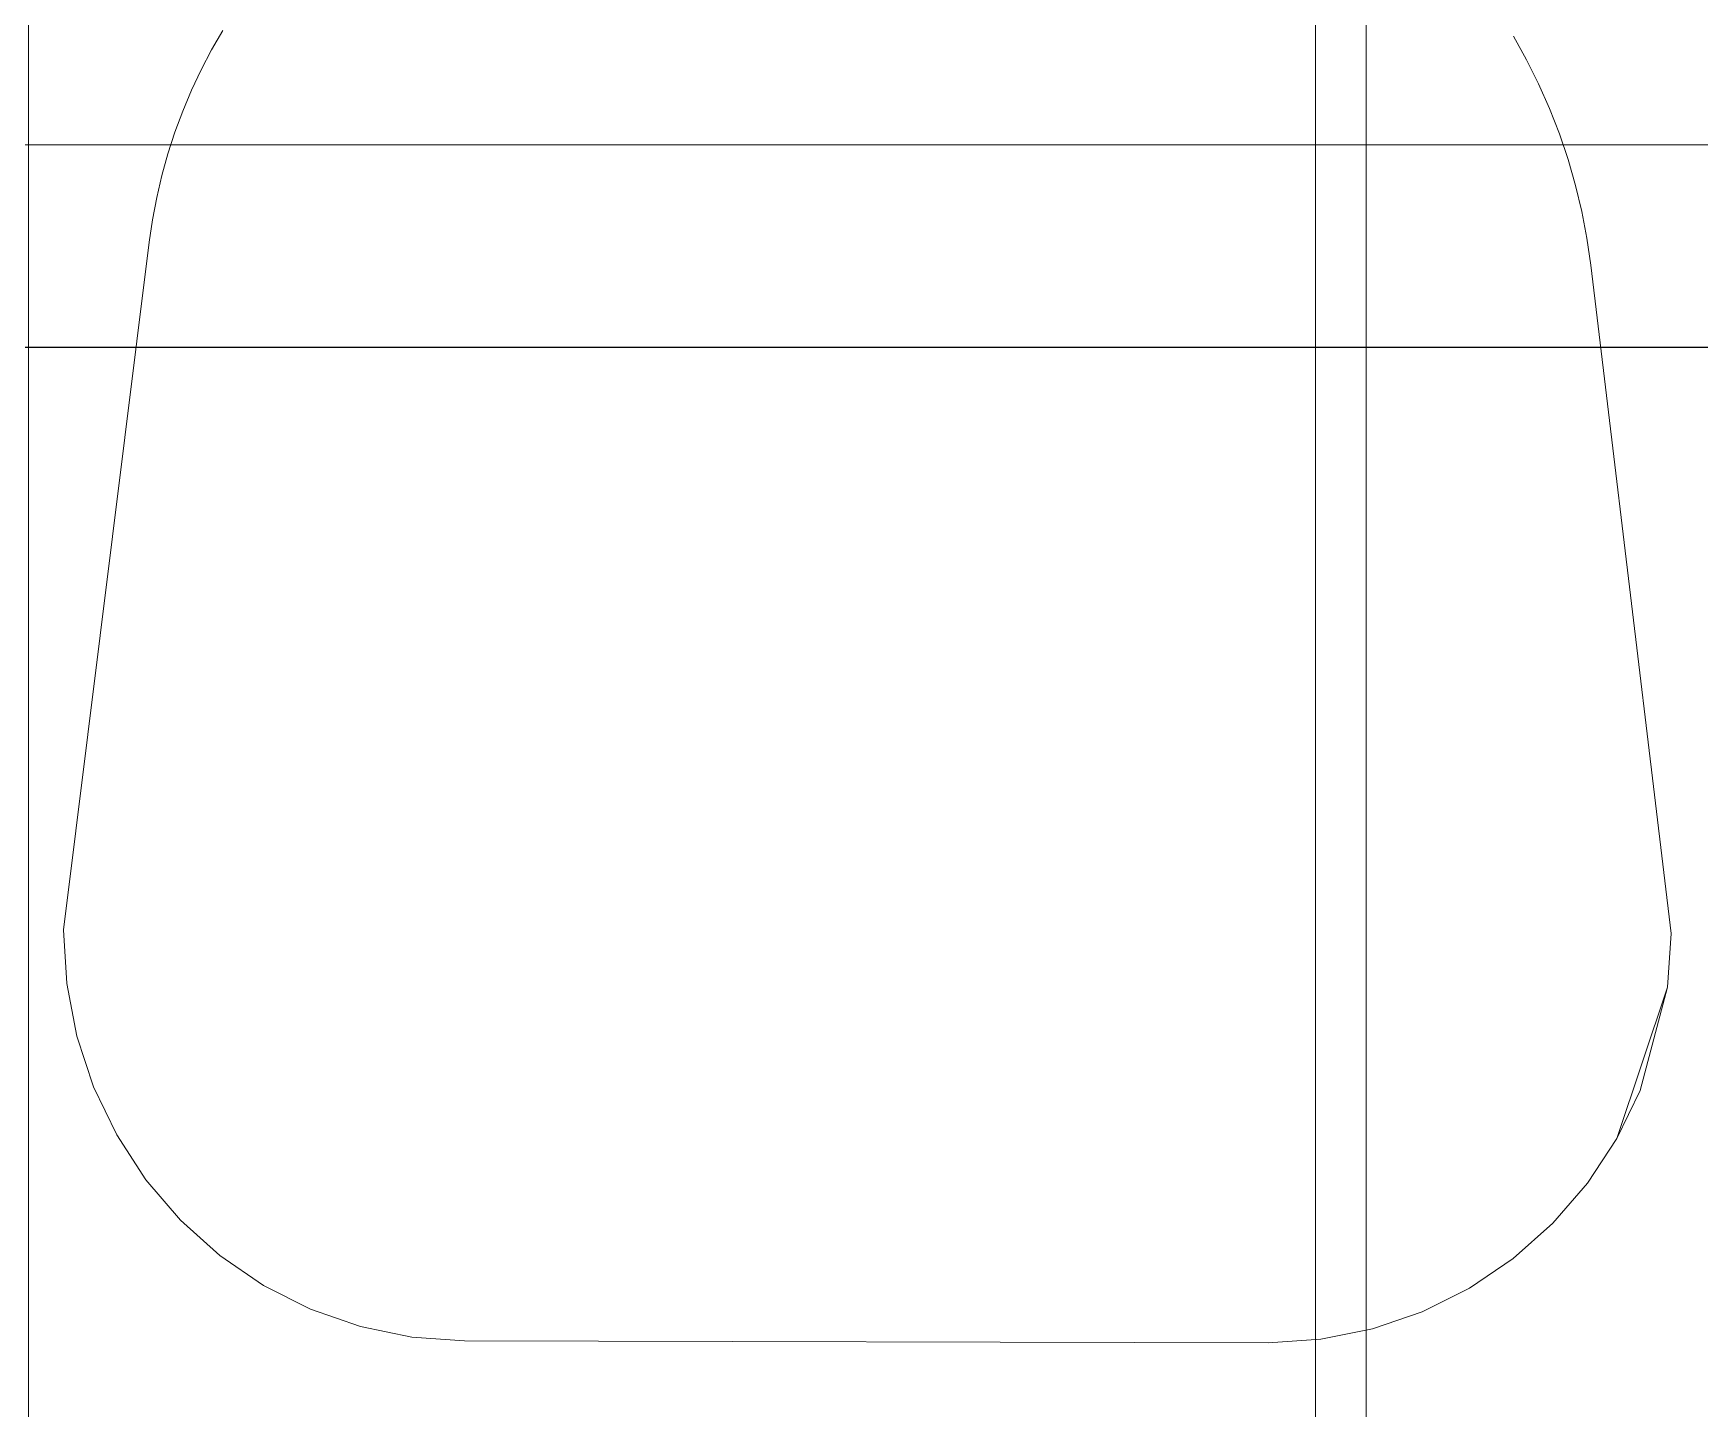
# Model space of a CAD drawing. Extents: x -566 to 72611, y -487 to 32334.
# Drawn here: x 118.08 to 133.65, y 118.33 to 131.18 of the extents above; entities that cross this region are included whole.
import ezdxf

# ---------------------------------------------------------------- set-up
doc = ezdxf.new("R2010")
doc.units = 0
doc.header["$LTSCALE"] = 0.5
doc.header["$MEASUREMENT"] = 0
doc.layers.add('ceilling', color=141, linetype='CONTINUOUS', lineweight=18)
doc.layers.add('floor', color=7, linetype='CONTINUOUS', lineweight=5, true_color=0xcfcfcf)
doc.layers.add('layout', color=7, linetype='CONTINUOUS', lineweight=5, true_color=0xcfcfcf)

msp = doc.modelspace()

# ---------------------------------------------------------------- hatches: boundary and pattern name
at = {"layer": 'floor'}
h = msp.add_hatch(dxfattribs=at)
h.set_pattern_fill('ANSI37', color=256, scale=100, angle=45)
h.set_pattern_definition([(90, (243.028, 267.632), (-12.5, 9e-16), []), (180, (243.028, 267.632), (-9e-16, -12.5), [])])
h.paths.add_polyline_path([(253.46925, 349.5), (154.11744, 349.5), (154.11744, 348.5), (101.14781, 348.5), (101.14781, 349.5), (0, 349.5), (0, 344.5), (36, 344.5, -0.33835703), (0, 308.66941), (0, 308.5), (0, 173.75), (253.46925, 173.75)])
h.paths.add_polyline_path([(36, 344.5), (0, 344.5), (0, 308.66941, 0.33835703)], flags=17)
h.paths.add_polyline_path([(253.46925, 173.75), (0, 173.75), (0, 173.74997), (0, 169.75), (253.46925, 169.75)])
h.paths.add_polyline_path([(253.46925, 169.75), (0, 169.75), (0, 149.21137), (36, 149.21137, -0.33835703), (0, 113.38078), (0, 113.21137), (0, 29.94998), (0, -5), (253.46925, -5)])
h.paths.add_polyline_path([(36, 149.21137), (0, 149.21137), (0, 113.38078, 0.33835703)], flags=17)
h.paths.add_polyline_path([(575.25, 169.75), (510, 169.75), (474.75, 169.75), (327.5, 169.75), (285.46925, 169.75), (285.46925, 165.75), (253.46925, 165.75), (253.46925, -5), (263.99725, -5), (263.99725, 95.99051), (287, 95.99051), (287, 97.5), (292, 97.5), (292, -5), (341.25, -5), (341.25, 13.02988), (341.25012, 15.02988), (346.24839, 15.02988, 0.36108524), (374.08728, 41.24999), (346.25012, 41.24999), (346.25012, 42.99999), (341.25, 42.99999), (341.25, 44.99999), (341.25, 97.5), (357.75, 97.5), (405.75, 97.5), (575.25, 97.5)])

# ---------------------------------------------------------------- linework, layer by layer
at = {"layer": 'ceilling'}
msp.add_line((130.06343, 169.75), (130.06343, -5), dxfattribs=at)
at = {"layer": 'layout'}
for points in [[(119.74867, 131.02806, 58.93004), (119.74867, 131.02806, 58.93004), (119.74867, 131.02806, 60.05685), (119.85426, 131.21043, 58.93004)], [(119.85426, 131.21043, 60.05685), (119.85426, 131.21043, 60.05685), (119.85426, 131.21043, 58.93004), (119.74867, 131.02806, 60.05685)], [(132.03624, 130.935, 60.05685), (132.03624, 130.935, 60.05685), (132.03624, 130.935, 58.93004), (131.91297, 131.15465, 60.05685)], [(131.91297, 131.15465, 58.93004), (131.91297, 131.15465, 58.93004), (131.91297, 131.15465, 60.05685), (132.03624, 130.935, 58.93004)], [(119.65089, 130.84139, 58.93004), (119.65089, 130.84139, 58.93004), (119.65089, 130.84139, 60.05685), (119.74867, 131.02806, 58.93004)], [(119.74867, 131.02806, 60.05685), (119.74867, 131.02806, 60.05685), (119.74867, 131.02806, 58.93004), (119.65089, 130.84139, 60.05685)], [(119.56097, 130.65056, 58.93004), (119.56097, 130.65056, 58.93004), (119.56097, 130.65056, 60.05685), (119.65089, 130.84139, 58.93004)], [(119.65089, 130.84139, 60.05685), (119.65089, 130.84139, 60.05685), (119.65089, 130.84139, 58.93004), (119.56097, 130.65056, 60.05685)], [(132.14927, 130.70976, 60.05685), (132.14927, 130.70976, 60.05685), (132.14927, 130.70976, 58.93004), (132.03624, 130.935, 60.05685)], [(132.03624, 130.935, 58.93004), (132.03624, 130.935, 58.93004), (132.03624, 130.935, 60.05685), (132.14927, 130.70976, 58.93004)], [(119.47922, 130.45593, 58.93004), (119.47922, 130.45593, 58.93004), (119.47922, 130.45593, 60.05685), (119.56097, 130.65056, 58.93004)], [(119.56097, 130.65056, 60.05685), (119.56097, 130.65056, 60.05685), (119.56097, 130.65056, 58.93004), (119.47922, 130.45593, 60.05685)], [(132.25186, 130.47942, 60.05685), (132.25186, 130.47942, 60.05685), (132.25186, 130.47942, 58.93004), (132.14927, 130.70976, 60.05685)], [(132.14927, 130.70976, 58.93004), (132.14927, 130.70976, 58.93004), (132.14927, 130.70976, 60.05685), (132.25186, 130.47942, 58.93004)], [(119.40564, 130.25797, 58.93004), (119.40564, 130.25797, 58.93004), (119.40564, 130.25797, 60.05685), (119.47922, 130.45593, 58.93004)], [(119.47922, 130.45593, 60.05685), (119.47922, 130.45593, 60.05685), (119.47922, 130.45593, 58.93004), (119.40564, 130.25797, 60.05685)], [(132.25186, 130.47942, 58.93004), (132.25186, 130.47942, 58.93004), (132.25186, 130.47942, 60.05685), (132.34378, 130.24434, 58.93004)], [(132.25186, 130.47942, 60.05685), (132.25186, 130.47942, 60.05685), (132.34378, 130.24434, 58.93004), (132.34378, 130.24434, 60.05685)], [(119.34048, 130.05695, 58.93004), (119.34048, 130.05695, 58.93004), (119.34048, 130.05695, 60.05685), (119.40564, 130.25797, 58.93004)], [(119.40564, 130.25797, 60.05685), (119.40564, 130.25797, 60.05685), (119.40564, 130.25797, 58.93004), (119.34048, 130.05695, 60.05685)], [(132.4248, 130.00514, 60.05685), (132.4248, 130.00514, 60.05685), (132.4248, 130.00514, 58.93004), (132.34378, 130.24434, 60.05685)], [(132.34378, 130.24434, 58.93004), (132.34378, 130.24434, 58.93004), (132.34378, 130.24434, 60.05685), (132.4248, 130.00514, 58.93004)], [(119.28379, 129.85323, 58.93004), (119.28379, 129.85323, 58.93004), (119.28379, 129.85323, 60.05685), (119.34048, 130.05695, 58.93004)], [(119.34048, 130.05695, 60.05685), (119.34048, 130.05695, 60.05685), (119.34048, 130.05695, 58.93004), (119.28379, 129.85323, 60.05685)], [(132.49477, 129.7623, 60.05685), (132.49477, 129.7623, 60.05685), (132.49477, 129.7623, 58.93004), (132.4248, 130.00514, 60.05685)], [(132.4248, 130.00514, 58.93004), (132.4248, 130.00514, 58.93004), (132.4248, 130.00514, 60.05685), (132.49477, 129.7623, 58.93004)], [(119.2357, 129.64728, 58.93004), (119.2357, 129.64728, 58.93004), (119.2357, 129.64728, 60.05685), (119.28379, 129.85323, 58.93004)], [(119.28379, 129.85323, 60.05685), (119.28379, 129.85323, 60.05685), (119.28379, 129.85323, 58.93004), (119.2357, 129.64728, 60.05685)], [(132.55349, 129.51644, 60.05685), (132.55349, 129.51644, 60.05685), (132.55349, 129.51644, 58.93004), (132.49477, 129.7623, 60.05685)], [(132.49477, 129.7623, 58.93004), (132.49477, 129.7623, 58.93004), (132.49477, 129.7623, 60.05685), (132.55349, 129.51644, 58.93004)], [(119.19634, 129.43937, 58.93004), (119.19634, 129.43937, 58.93004), (119.19634, 129.43937, 60.05685), (119.2357, 129.64728, 58.93004)], [(119.2357, 129.64728, 60.05685), (119.2357, 129.64728, 60.05685), (119.2357, 129.64728, 58.93004), (119.19634, 129.43937, 60.05685)], [(119.16571, 129.22996, 58.93004), (119.16571, 129.22996, 58.93004), (119.16571, 129.22996, 60.05685), (119.19634, 129.43937, 58.93004)], [(119.19634, 129.43937, 60.05685), (119.19634, 129.43937, 60.05685), (119.19634, 129.43937, 58.93004), (119.16571, 129.22996, 60.05685)], [(132.60089, 129.26804, 60.05685), (132.60089, 129.26804, 60.05685), (132.60089, 129.26804, 58.93004), (132.55349, 129.51644, 60.05685)], [(132.55349, 129.51644, 58.93004), (132.55349, 129.51644, 58.93004), (132.55349, 129.51644, 60.05685), (132.60089, 129.26804, 58.93004)], [(132.63684, 129.01759, 60.05685), (132.63684, 129.01759, 60.05685), (132.63684, 129.01759, 58.93004), (132.60089, 129.26804, 60.05685)], [(132.60089, 129.26804, 58.93004), (132.60089, 129.26804, 58.93004), (132.60089, 129.26804, 60.05685), (132.63684, 129.01759, 58.93004)], [(118.3634, 122.80651, 58.93004), (118.3634, 122.80651, 58.93004), (118.3634, 122.80651, 60.05685), (119.16571, 129.22996, 58.93004)], [(119.16571, 129.22996, 60.05685), (119.16571, 129.22996, 60.05685), (119.16571, 129.22996, 58.93004), (118.3634, 122.80651, 60.05685)], [(133.38759, 122.77169, 60.05685), (133.38759, 122.77169, 60.05685), (133.38759, 122.77169, 58.93004), (132.63684, 129.01759, 60.05685)], [(132.63684, 129.01759, 58.93004), (132.63684, 129.01759, 58.93004), (132.63684, 129.01759, 60.05685), (133.38759, 122.77169, 58.93004)], [(111.1078, 128.24749, 69.72025), (140.53297, 128.24932, 69.70786), (111.10768, 128.24932, 69.70786)], [(140.53297, 128.24932, 69.70786), (111.1078, 128.24749, 69.72025), (140.53297, 128.24749, 69.72025)], [(118.39435, 122.30644, 58.93004), (118.39435, 122.30644, 58.93004), (118.39435, 122.30644, 60.05685), (118.3634, 122.80651, 58.93004)], [(118.3634, 122.80651, 60.05685), (118.3634, 122.80651, 60.05685), (118.3634, 122.80651, 58.93004), (118.39435, 122.30644, 60.05685)], [(133.3543, 122.27177, 60.05685), (133.3543, 122.27177, 60.05685), (133.3543, 122.27177, 58.93004), (133.38759, 122.77169, 60.05685)], [(133.38759, 122.77169, 58.93004), (133.38759, 122.77169, 58.93004), (133.38759, 122.77169, 60.05685), (133.3543, 122.27177, 58.93004)], [(118.48909, 121.81464, 58.93004), (118.48909, 121.81464, 58.93004), (118.48909, 121.81464, 60.05685), (118.39435, 122.30644, 58.93004)], [(118.39435, 122.30644, 60.05685), (118.39435, 122.30644, 60.05685), (118.39435, 122.30644, 58.93004), (118.48909, 121.81464, 60.05685)], [(133.3543, 122.27177, 58.93004), (133.3543, 122.27177, 58.93004), (133.09828, 121.30629, 60.05685), (132.87992, 120.85733, 58.93004)], [(118.64589, 121.33979, 58.93004), (118.64589, 121.33979, 58.93004), (118.64589, 121.33979, 60.05685), (118.48909, 121.81464, 58.93004)], [(118.48909, 121.81464, 60.05685), (118.48909, 121.81464, 60.05685), (118.48909, 121.81464, 58.93004), (118.64589, 121.33979, 60.05685)], [(118.86213, 120.88982, 58.93004), (118.86213, 120.88982, 58.93004), (118.86213, 120.88982, 60.05685), (118.64589, 121.33979, 58.93004)], [(118.64589, 121.33979, 60.05685), (118.64589, 121.33979, 60.05685), (118.64589, 121.33979, 58.93004), (118.86213, 120.88982, 60.05685)], [(132.87992, 120.85733, 60.05685), (132.87992, 120.85733, 60.05685), (132.87992, 120.85733, 58.93004), (133.09828, 121.30629, 60.05685)], [(119.13418, 120.47245, 58.93004), (119.13418, 120.47245, 58.93004), (119.13418, 120.47245, 60.05685), (118.86213, 120.88982, 58.93004)], [(118.86213, 120.88982, 60.05685), (118.86213, 120.88982, 60.05685), (118.86213, 120.88982, 58.93004), (119.13418, 120.47245, 60.05685)], [(132.606, 120.44122, 60.05685), (132.606, 120.44122, 60.05685), (132.606, 120.44122, 58.93004), (132.87992, 120.85733, 60.05685)], [(132.87992, 120.85733, 58.93004), (132.87992, 120.85733, 58.93004), (132.87992, 120.85733, 60.05685), (132.606, 120.44122, 58.93004)], [(119.45722, 120.09499, 58.93004), (119.45722, 120.09499, 58.93004), (119.45722, 120.09499, 60.05685), (119.13418, 120.47245, 58.93004)], [(119.13418, 120.47245, 60.05685), (119.13418, 120.47245, 60.05685), (119.13418, 120.47245, 58.93004), (119.45722, 120.09499, 60.05685)], [(132.28119, 120.06526, 60.05685), (132.28119, 120.06526, 60.05685), (132.28119, 120.06526, 58.93004), (132.606, 120.44122, 60.05685)], [(132.606, 120.44122, 58.93004), (132.606, 120.44122, 58.93004), (132.606, 120.44122, 60.05685), (132.28119, 120.06526, 58.93004)], [(119.45722, 120.09499, 58.93004), (119.45722, 120.09499, 58.93004), (119.82584, 119.76369, 58.93004), (119.45722, 120.09499, 60.05685)], [(119.82584, 119.76369, 60.05685), (119.82584, 119.76369, 60.05685), (119.45722, 120.09499, 60.05685), (119.82584, 119.76369, 58.93004)], [(131.91104, 119.73568, 58.93004), (131.91104, 119.73568, 58.93004), (132.28119, 120.06526, 58.93004), (131.91104, 119.73568, 60.05685)], [(132.28119, 120.06526, 60.05685), (132.28119, 120.06526, 60.05685), (131.91104, 119.73568, 60.05685), (132.28119, 120.06526, 58.93004)], [(119.82584, 119.76369, 58.93004), (119.82584, 119.76369, 58.93004), (120.2337, 119.4843, 58.93004), (119.82584, 119.76369, 60.05685)], [(120.2337, 119.4843, 60.05685), (120.2337, 119.4843, 60.05685), (119.82584, 119.76369, 60.05685), (120.2337, 119.4843, 58.93004)], [(131.50186, 119.45818, 58.93004), (131.50186, 119.45818, 58.93004), (131.91104, 119.73568, 58.93004), (131.50186, 119.45818, 60.05685)], [(131.91104, 119.73568, 60.05685), (131.91104, 119.73568, 60.05685), (131.50186, 119.45818, 60.05685), (131.91104, 119.73568, 58.93004)], [(120.2337, 119.4843, 58.93004), (120.2337, 119.4843, 58.93004), (120.67386, 119.2616, 58.93004), (120.2337, 119.4843, 60.05685)], [(120.67386, 119.2616, 60.05685), (120.67386, 119.2616, 60.05685), (120.2337, 119.4843, 60.05685), (120.67386, 119.2616, 58.93004)], [(131.0607, 119.23752, 58.93004), (131.0607, 119.23752, 58.93004), (131.50186, 119.45818, 58.93004), (131.0607, 119.23752, 60.05685)], [(131.50186, 119.45818, 60.05685), (131.50186, 119.45818, 60.05685), (131.0607, 119.23752, 60.05685), (131.50186, 119.45818, 58.93004)], [(120.67386, 119.2616, 58.93004), (120.67386, 119.2616, 58.93004), (121.13869, 119.09939, 58.93004), (120.67386, 119.2616, 60.05685)], [(121.13869, 119.09939, 60.05685), (121.13869, 119.09939, 60.05685), (120.67386, 119.2616, 60.05685), (121.13869, 119.09939, 58.93004)], [(130.59509, 119.07747, 58.93004), (130.59509, 119.07747, 58.93004), (131.0607, 119.23752, 58.93004), (130.59509, 119.07747, 60.05685)], [(131.0607, 119.23752, 60.05685), (131.0607, 119.23752, 60.05685), (130.59509, 119.07747, 60.05685), (131.0607, 119.23752, 58.93004)], [(121.13869, 119.09939, 58.93004), (121.13869, 119.09939, 58.93004), (121.62034, 119.00061, 58.93004), (121.13869, 119.09939, 60.05685)], [(121.62034, 119.00061, 60.05685), (121.62034, 119.00061, 60.05685), (121.13869, 119.09939, 60.05685), (121.62034, 119.00061, 58.93004)], [(121.62034, 119.00061, 58.93004), (121.62034, 119.00061, 58.93004), (122.11055, 118.96664, 58.93004), (121.62034, 119.00061, 60.05685)], [(122.11055, 118.96664, 60.05685), (122.11055, 118.96664, 60.05685), (121.62034, 119.00061, 60.05685), (122.11055, 118.96664, 58.93004)], [(129.62265, 118.94923, 58.93004), (129.62265, 118.94923, 58.93004), (130.11299, 118.98093, 58.93004), (129.62265, 118.94923, 60.05685)], [(130.11299, 118.98093, 60.05685), (130.11299, 118.98093, 60.05685), (129.62265, 118.94923, 60.05685), (130.11299, 118.98093, 58.93004)], [(130.11299, 118.98093, 58.93004), (130.11299, 118.98093, 58.93004), (130.59509, 119.07747, 58.93004), (130.11299, 118.98093, 60.05685)], [(130.59509, 119.07747, 60.05685), (130.59509, 119.07747, 60.05685), (130.11299, 118.98093, 60.05685), (130.59509, 119.07747, 58.93004)], [(122.11055, 118.96664, 58.93004), (122.11055, 118.96664, 58.93004), (129.62265, 118.94923, 58.93004), (122.11055, 118.96664, 60.05685)], [(129.62265, 118.94923, 60.05685), (129.62265, 118.94923, 60.05685), (122.11055, 118.96664, 60.05685), (129.62265, 118.94923, 58.93004)]]:
    msp.add_3dface(points, dxfattribs=at)

doc.saveas('drawing.dxf')
